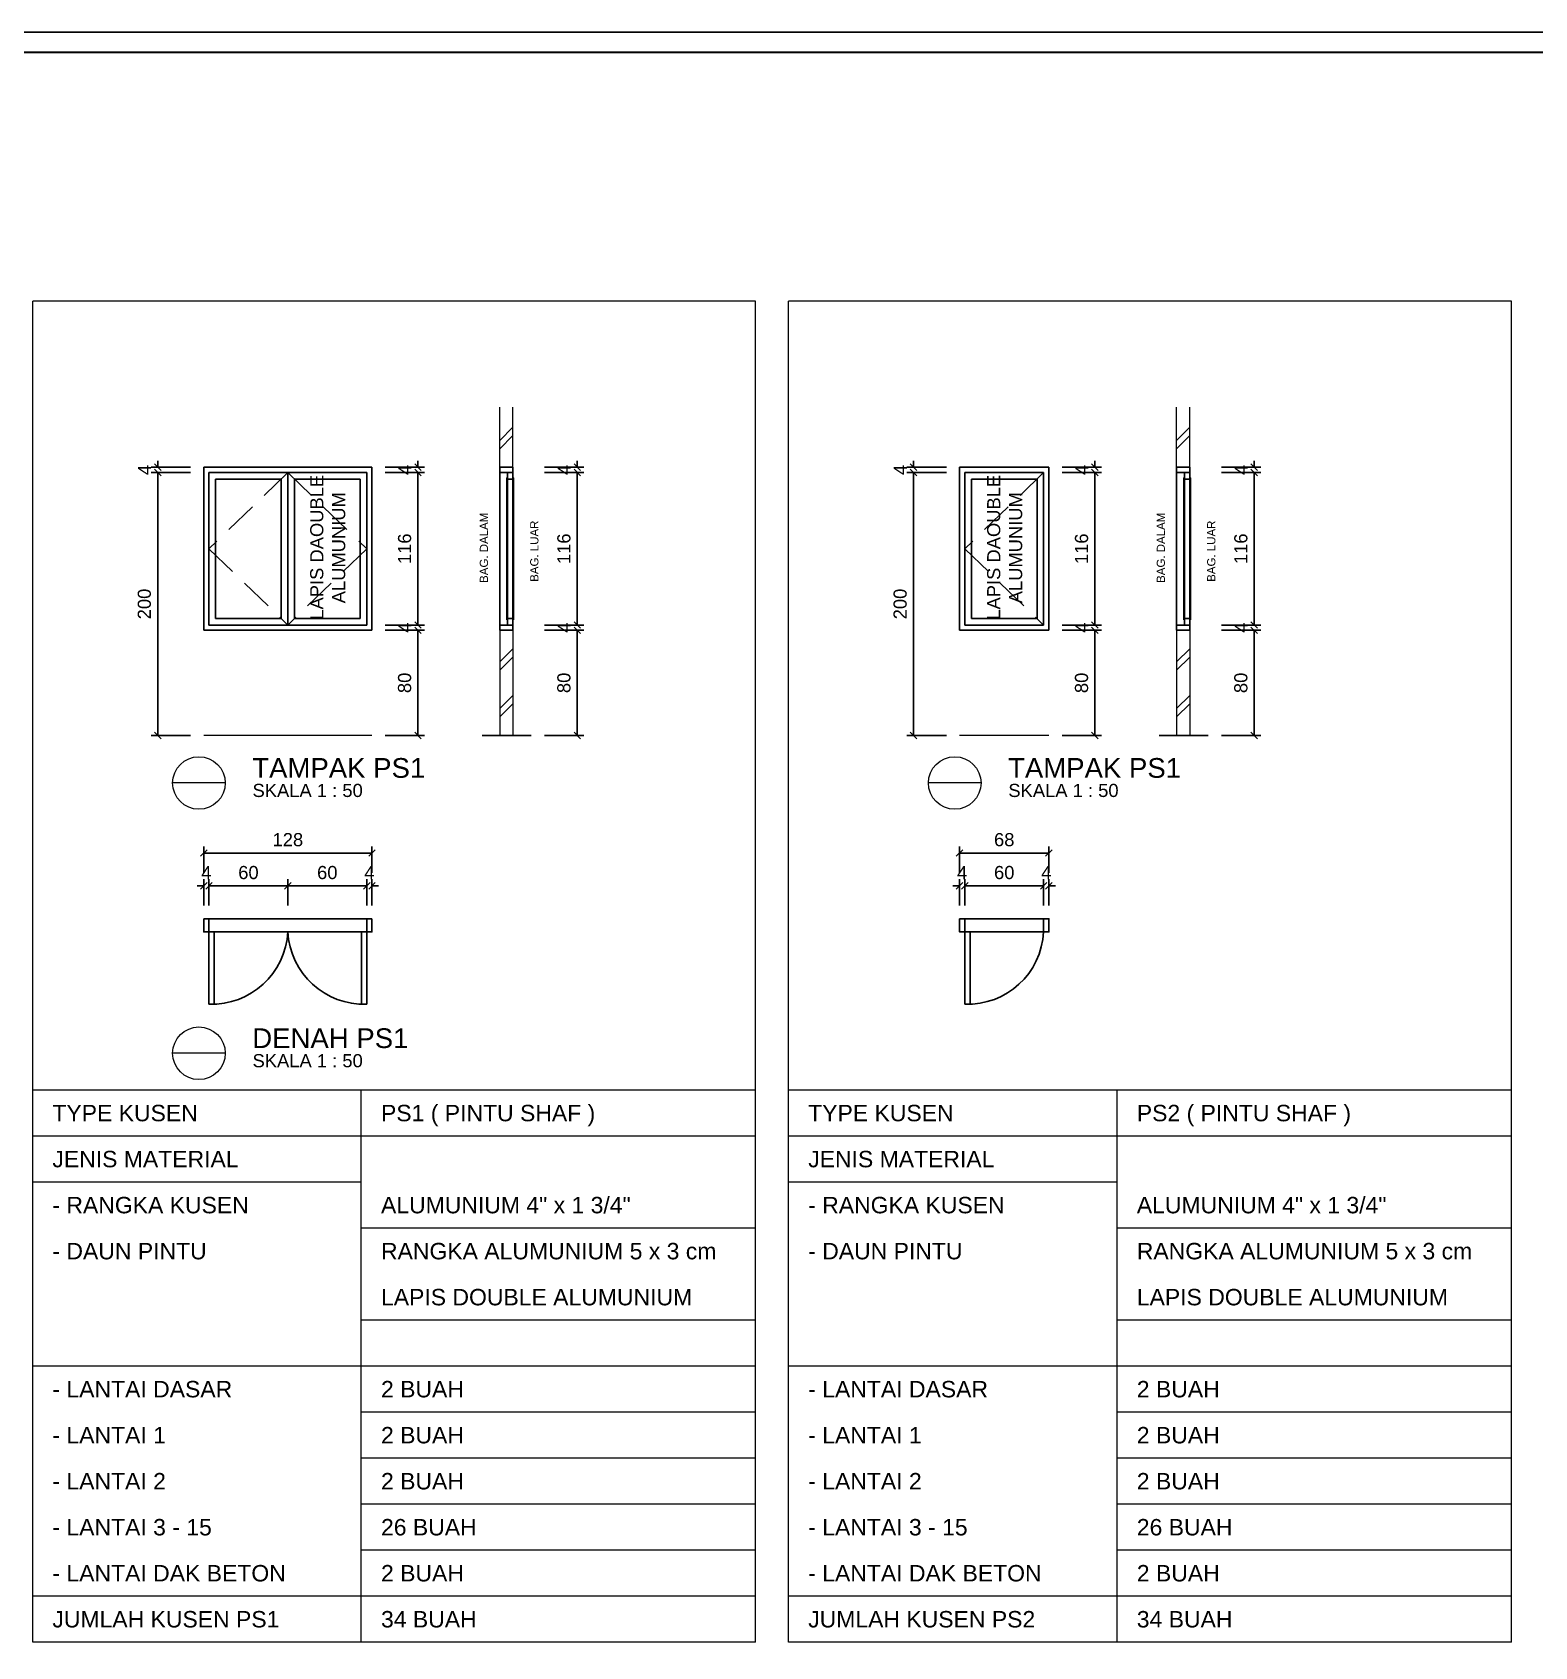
# Model space of a CAD drawing. Header units: millimetres. Extents: x -108 to 357, y -17 to 192.
# Drawn here: x 256.95 to 279.81, y 47.57 to 72.13 of the extents above; entities that cross this region are included whole.
import ezdxf
from ezdxf.enums import TextEntityAlignment as Align

# ---------------------------------------------------------------- set-up
doc = ezdxf.new("R2010")
doc.units = ezdxf.units.MM
doc.linetypes.add('HIDDEN', pattern=[0.375, 0.25, -0.125])
doc.layers.get('defpoints').update_dxf_attribs({"color": 1})
for name, color, linetype, lineweight in [('ars', 11, 'Continuous', 0), ('KOP', 7, 'Continuous', 20), ('KOP GARIS', 1, 'Continuous', 30), ('lan', 7, 'Continuous', 15), ('NOT', 7, 'Continuous', 20), ('tem', 5, 'Continuous', 20), ('u', 6, 'Continuous', 20)]:
    doc.layers.add(name, color=color, linetype=linetype, lineweight=lineweight)
doc.layers.add('Kusen', color=30, linetype='Continuous')
doc.styles.add('BOLD', font='arial.ttf')
doc.styles.get("Standard").update_dxf_attribs({"font": 'arial.ttf'})
doc.dimstyles.new('SK-50', dxfattribs={"dimscale": 0, "dimtxt": 0.2, "dimasz": 0.1, "dimexe": 0.1, "dimexo": 0, "dimgap": 0.1, "dimtad": 1, "dimdec": 0, "dimlfac": 50, "dimzin": 0, "dimdsep": 46, "dimtxsty": 'Standard', "dimblk": 'OBLIQUE', "dimcen": 0.09, "dimclrd": 256, "dimclre": 256, "dimclrt": 256, "dimadec": 0, "dimazin": 0, "dimtfac": 1, "dimtdec": 0, "dimtofl": 0, "dimtmove": 0, "dimatfit": 3, "dimldrblk": 'OBLIQUE', "dimfxl": 0, "dimtolj": 1, "dimtzin": 0, "dimarcsym": 0})

# ---------------------------------------------------------------- blocks, each defined once
blk = doc.blocks.new('_Oblique')
at = {"color": 0, "linetype": 'ByBlock', "lineweight": -2}
blk.add_line((-0.5, -0.5), (0.5, 0.5), dxfattribs=at)
blk = doc.blocks.new('*D589')
at = {"layer": 'defpoints', "color": 0}
for p in [(259.637, 59.141), (259.557, 58.841), (259.637, 58.841)]:
    blk.add_point(p, dxfattribs=at)
at = {"layer": 'u', "lineweight": -2}
for p, q in [((259.557, 58.841), (259.557, 59.241)), ((259.637, 58.841), (259.637, 59.241)), ((259.557, 59.141), (259.457, 59.141)), ((259.637, 59.141), (259.737, 59.141))]:
    blk.add_line(p, q, dxfattribs=at)
at = {"layer": 'u', "lineweight": -2, "xscale": 0.1, "yscale": 0.1, "zscale": 0.1}
blk.add_blockref('_Oblique', (259.557, 59.141), dxfattribs=at)
at = {"layer": 'u', "lineweight": -2, "xscale": 0.1, "yscale": 0.1, "zscale": 0.1, "rotation": 180}
blk.add_blockref('_Oblique', (259.637, 59.141), dxfattribs=at)
at = {"layer": 'u', "insert": (259.597, 59.341), "char_height": 0.2, "attachment_point": 5}
blk.add_mtext('\\A1;4', dxfattribs=at)
blk = doc.blocks.new('*D265')
at = {"layer": 'defpoints', "color": 0, "transparency": 16777216}
for p in [(262.117, 59.641), (259.557, 59.341), (262.117, 59.341)]:
    blk.add_point(p, dxfattribs=at)
at = {"layer": 'u', "lineweight": -2, "transparency": 16777216}
for p, q in [((259.557, 59.341), (259.557, 59.741)), ((262.117, 59.341), (262.117, 59.741)), ((259.557, 59.641), (262.117, 59.641))]:
    blk.add_line(p, q, dxfattribs=at)
at = {"layer": 'u', "lineweight": -2, "transparency": 16777216, "xscale": 0.1, "yscale": 0.1, "zscale": 0.1, "rotation": 180}
blk.add_blockref('_Oblique', (259.557, 59.641), dxfattribs=at)
at = {"layer": 'u', "lineweight": -2, "transparency": 16777216, "xscale": 0.1, "yscale": 0.1, "zscale": 0.1}
blk.add_blockref('_Oblique', (262.117, 59.641), dxfattribs=at)
at = {"layer": 'u', "transparency": 16777216, "insert": (260.837, 59.843), "char_height": 0.2, "attachment_point": 5}
blk.add_mtext('\\A1;128', dxfattribs=at)
blk = doc.blocks.new('*D266')
at = {"layer": 'defpoints', "color": 0, "transparency": 16777216}
for p in [(260.837, 59.141), (259.637, 58.841), (260.837, 58.841)]:
    blk.add_point(p, dxfattribs=at)
at = {"layer": 'u', "lineweight": -2, "transparency": 16777216}
for p, q in [((259.637, 58.841), (259.637, 59.241)), ((260.837, 58.841), (260.837, 59.241)), ((259.637, 59.141), (260.837, 59.141))]:
    blk.add_line(p, q, dxfattribs=at)
at = {"layer": 'u', "lineweight": -2, "transparency": 16777216, "xscale": 0.1, "yscale": 0.1, "zscale": 0.1, "rotation": 180}
blk.add_blockref('_Oblique', (259.637, 59.141), dxfattribs=at)
at = {"layer": 'u', "lineweight": -2, "transparency": 16777216, "xscale": 0.1, "yscale": 0.1, "zscale": 0.1}
blk.add_blockref('_Oblique', (260.837, 59.141), dxfattribs=at)
at = {"layer": 'u', "transparency": 16777216, "insert": (260.237, 59.343), "char_height": 0.2, "attachment_point": 5}
blk.add_mtext('\\A1;60', dxfattribs=at)
blk = doc.blocks.new('*D590')
at = {"layer": 'defpoints', "color": 0}
for p in [(262.117, 59.141), (262.037, 58.841), (262.117, 58.841)]:
    blk.add_point(p, dxfattribs=at)
at = {"layer": 'u', "lineweight": -2}
for p, q in [((262.037, 58.841), (262.037, 59.241)), ((262.117, 58.841), (262.117, 59.241)), ((262.037, 59.141), (261.937, 59.141)), ((262.117, 59.141), (262.217, 59.141))]:
    blk.add_line(p, q, dxfattribs=at)
at = {"layer": 'u', "lineweight": -2, "xscale": 0.1, "yscale": 0.1, "zscale": 0.1}
blk.add_blockref('_Oblique', (262.037, 59.141), dxfattribs=at)
at = {"layer": 'u', "lineweight": -2, "xscale": 0.1, "yscale": 0.1, "zscale": 0.1, "rotation": 180}
blk.add_blockref('_Oblique', (262.117, 59.141), dxfattribs=at)
at = {"layer": 'u', "insert": (262.077, 59.341), "char_height": 0.2, "attachment_point": 5}
blk.add_mtext('\\A1;4', dxfattribs=at)
blk = doc.blocks.new('*D269')
at = {"layer": 'defpoints', "color": 0, "transparency": 16777216}
for p in [(262.037, 59.141), (260.837, 58.841), (262.037, 58.841)]:
    blk.add_point(p, dxfattribs=at)
at = {"layer": 'u', "lineweight": -2, "transparency": 16777216}
for p, q in [((260.837, 58.841), (260.837, 59.241)), ((262.037, 58.841), (262.037, 59.241)), ((260.837, 59.141), (262.037, 59.141))]:
    blk.add_line(p, q, dxfattribs=at)
at = {"layer": 'u', "lineweight": -2, "transparency": 16777216, "xscale": 0.1, "yscale": 0.1, "zscale": 0.1, "rotation": 180}
blk.add_blockref('_Oblique', (260.837, 59.141), dxfattribs=at)
at = {"layer": 'u', "lineweight": -2, "transparency": 16777216, "xscale": 0.1, "yscale": 0.1, "zscale": 0.1}
blk.add_blockref('_Oblique', (262.037, 59.141), dxfattribs=at)
at = {"layer": 'u', "transparency": 16777216, "insert": (261.437, 59.343), "char_height": 0.2, "attachment_point": 5}
blk.add_mtext('\\A1;60', dxfattribs=at)
blk = doc.blocks.new('Ndtpd')
blk.add_line((0.747, 0), (-0.747, 0))
blk.add_circle((0, 0), 0.747)
at = {"flags": 4}
for tag, height, p in [('NO', 0.5, (0, 0.148)), ('NOLBR', 0.3, (0, -0.398))]:
    blk.add_attdef(tag, text='', height=height, dxfattribs=at).set_placement(p, align=Align.CENTER)
for tag, p, height in [('NDTPD', (1.516, 0.148), 0.5), ('SKALA', (1.523, -0.398), 0.3)]:
    blk.add_attdef(tag, p, '', height=height, dxfattribs=at)
blk = doc.blocks.new('*D591')
at = {"layer": 'defpoints', "color": 0}
for p in [(262.317, 63.029), (262.317, 61.429), (262.817, 61.429)]:
    blk.add_point(p, dxfattribs=at)
at = {"layer": 'u', "lineweight": -2}
for p, q in [((262.317, 63.029), (262.917, 63.029)), ((262.817, 63.029), (262.817, 61.429)), ((262.317, 61.429), (262.917, 61.429))]:
    blk.add_line(p, q, dxfattribs=at)
at = {"layer": 'u', "lineweight": -2, "xscale": 0.1, "yscale": 0.1, "zscale": 0.1}
for p, rotation in [((262.817, 63.029), 90), ((262.817, 61.429), 270)]:
    blk.add_blockref('_Oblique', p, dxfattribs=dict(at, rotation=rotation))
at = {"layer": 'u', "insert": (262.614, 62.229), "char_height": 0.2, "attachment_point": 5, "rotation": 90}
blk.add_mtext('\\A1;80', dxfattribs=at)
blk = doc.blocks.new('*D592')
at = {"layer": 'defpoints', "color": 0}
for p in [(259.357, 65.429), (258.857, 61.429), (259.357, 61.429)]:
    blk.add_point(p, dxfattribs=at)
at = {"layer": 'u', "lineweight": -2}
for p, q in [((259.357, 65.429), (258.757, 65.429)), ((258.857, 65.429), (258.857, 61.429)), ((259.357, 61.429), (258.757, 61.429))]:
    blk.add_line(p, q, dxfattribs=at)
at = {"layer": 'u', "lineweight": -2, "xscale": 0.1, "yscale": 0.1, "zscale": 0.1}
for p, rotation in [((258.857, 65.429), 90), ((258.857, 61.429), 270)]:
    blk.add_blockref('_Oblique', p, dxfattribs=dict(at, rotation=rotation))
at = {"layer": 'u', "insert": (258.654, 63.429), "char_height": 0.2, "attachment_point": 5, "rotation": 90}
blk.add_mtext('\\A1;200', dxfattribs=at)
blk = doc.blocks.new('*D593')
at = {"layer": 'defpoints', "color": 0}
for p in [(258.857, 65.429), (259.357, 65.509), (259.357, 65.429)]:
    blk.add_point(p, dxfattribs=at)
at = {"layer": 'u', "lineweight": -2}
for p, q in [((258.857, 65.509), (258.857, 65.609)), ((259.357, 65.509), (258.757, 65.509)), ((259.357, 65.429), (258.757, 65.429)), ((258.857, 65.429), (258.857, 65.329))]:
    blk.add_line(p, q, dxfattribs=at)
at = {"layer": 'u', "lineweight": -2, "xscale": 0.1, "yscale": 0.1, "zscale": 0.1}
for p, rotation in [((258.857, 65.509), 270), ((258.857, 65.429), 90)]:
    blk.add_blockref('_Oblique', p, dxfattribs=dict(at, rotation=rotation))
at = {"layer": 'u', "insert": (258.657, 65.469), "char_height": 0.2, "attachment_point": 5, "rotation": 90}
blk.add_mtext('\\A1;4', dxfattribs=at)
blk = doc.blocks.new('*D594')
at = {"layer": 'defpoints', "color": 0}
for p in [(262.317, 65.429), (262.317, 63.109), (262.817, 63.109)]:
    blk.add_point(p, dxfattribs=at)
at = {"layer": 'u', "lineweight": -2}
for p, q in [((262.317, 65.429), (262.917, 65.429)), ((262.817, 65.429), (262.817, 63.109)), ((262.317, 63.109), (262.917, 63.109))]:
    blk.add_line(p, q, dxfattribs=at)
at = {"layer": 'u', "lineweight": -2, "xscale": 0.1, "yscale": 0.1, "zscale": 0.1}
for p, rotation in [((262.817, 65.429), 90), ((262.817, 63.109), 270)]:
    blk.add_blockref('_Oblique', p, dxfattribs=dict(at, rotation=rotation))
at = {"layer": 'u', "insert": (262.614, 64.269), "char_height": 0.2, "attachment_point": 5, "rotation": 90}
blk.add_mtext('\\A1;116', dxfattribs=at)
blk = doc.blocks.new('*D595')
at = {"layer": 'defpoints', "color": 0}
for p in [(262.317, 65.509), (262.317, 65.429), (262.817, 65.429)]:
    blk.add_point(p, dxfattribs=at)
at = {"layer": 'u', "lineweight": -2}
for p, q in [((262.817, 65.509), (262.817, 65.609)), ((262.317, 65.509), (262.917, 65.509)), ((262.317, 65.429), (262.917, 65.429)), ((262.817, 65.429), (262.817, 65.329))]:
    blk.add_line(p, q, dxfattribs=at)
at = {"layer": 'u', "lineweight": -2, "xscale": 0.1, "yscale": 0.1, "zscale": 0.1}
for p, rotation in [((262.817, 65.509), 270), ((262.817, 65.429), 90)]:
    blk.add_blockref('_Oblique', p, dxfattribs=dict(at, rotation=rotation))
at = {"layer": 'u', "insert": (262.617, 65.469), "char_height": 0.2, "attachment_point": 5, "rotation": 90}
blk.add_mtext('\\A1;4', dxfattribs=at)
blk = doc.blocks.new('*D596')
at = {"layer": 'defpoints', "color": 0}
for p in [(262.317, 63.109), (262.317, 63.029), (262.817, 63.029)]:
    blk.add_point(p, dxfattribs=at)
at = {"layer": 'u', "lineweight": -2}
for p, q in [((262.817, 63.109), (262.817, 63.209)), ((262.317, 63.109), (262.917, 63.109)), ((262.317, 63.029), (262.917, 63.029)), ((262.817, 63.029), (262.817, 62.929))]:
    blk.add_line(p, q, dxfattribs=at)
at = {"layer": 'u', "lineweight": -2, "xscale": 0.1, "yscale": 0.1, "zscale": 0.1}
for p, rotation in [((262.817, 63.109), 270), ((262.817, 63.029), 90)]:
    blk.add_blockref('_Oblique', p, dxfattribs=dict(at, rotation=rotation))
at = {"layer": 'u', "insert": (262.617, 63.069), "char_height": 0.2, "attachment_point": 5, "rotation": 90}
blk.add_mtext('\\A1;4', dxfattribs=at)
blk = doc.blocks.new('*D597')
at = {"layer": 'defpoints', "color": 0}
for p in [(264.741, 63.029), (264.741, 61.429), (265.241, 61.429)]:
    blk.add_point(p, dxfattribs=at)
at = {"layer": 'u', "lineweight": -2}
for p, q in [((264.741, 63.029), (265.341, 63.029)), ((265.241, 63.029), (265.241, 61.429)), ((264.741, 61.429), (265.341, 61.429))]:
    blk.add_line(p, q, dxfattribs=at)
at = {"layer": 'u', "lineweight": -2, "xscale": 0.1, "yscale": 0.1, "zscale": 0.1}
for p, rotation in [((265.241, 63.029), 90), ((265.241, 61.429), 270)]:
    blk.add_blockref('_Oblique', p, dxfattribs=dict(at, rotation=rotation))
at = {"layer": 'u', "insert": (265.038, 62.229), "char_height": 0.2, "attachment_point": 5, "rotation": 90}
blk.add_mtext('\\A1;80', dxfattribs=at)
blk = doc.blocks.new('*D598')
at = {"layer": 'defpoints', "color": 0}
for p in [(264.741, 65.429), (264.741, 63.109), (265.241, 63.109)]:
    blk.add_point(p, dxfattribs=at)
at = {"layer": 'u', "lineweight": -2}
for p, q in [((264.741, 65.429), (265.341, 65.429)), ((265.241, 65.429), (265.241, 63.109)), ((264.741, 63.109), (265.341, 63.109))]:
    blk.add_line(p, q, dxfattribs=at)
at = {"layer": 'u', "lineweight": -2, "xscale": 0.1, "yscale": 0.1, "zscale": 0.1}
for p, rotation in [((265.241, 65.429), 90), ((265.241, 63.109), 270)]:
    blk.add_blockref('_Oblique', p, dxfattribs=dict(at, rotation=rotation))
at = {"layer": 'u', "insert": (265.038, 64.269), "char_height": 0.2, "attachment_point": 5, "rotation": 90}
blk.add_mtext('\\A1;116', dxfattribs=at)
blk = doc.blocks.new('*D599')
at = {"layer": 'defpoints', "color": 0}
for p in [(264.741, 65.509), (264.741, 65.429), (265.241, 65.429)]:
    blk.add_point(p, dxfattribs=at)
at = {"layer": 'u', "lineweight": -2}
for p, q in [((265.241, 65.509), (265.241, 65.609)), ((264.741, 65.509), (265.341, 65.509)), ((264.741, 65.429), (265.341, 65.429)), ((265.241, 65.429), (265.241, 65.329))]:
    blk.add_line(p, q, dxfattribs=at)
at = {"layer": 'u', "lineweight": -2, "xscale": 0.1, "yscale": 0.1, "zscale": 0.1}
for p, rotation in [((265.241, 65.509), 270), ((265.241, 65.429), 90)]:
    blk.add_blockref('_Oblique', p, dxfattribs=dict(at, rotation=rotation))
at = {"layer": 'u', "insert": (265.041, 65.469), "char_height": 0.2, "attachment_point": 5, "rotation": 90}
blk.add_mtext('\\A1;4', dxfattribs=at)
blk = doc.blocks.new('*D600')
at = {"layer": 'defpoints', "color": 0}
for p in [(264.741, 63.109), (264.741, 63.029), (265.241, 63.029)]:
    blk.add_point(p, dxfattribs=at)
at = {"layer": 'u', "lineweight": -2}
for p, q in [((265.241, 63.109), (265.241, 63.209)), ((264.741, 63.109), (265.341, 63.109)), ((264.741, 63.029), (265.341, 63.029)), ((265.241, 63.029), (265.241, 62.929))]:
    blk.add_line(p, q, dxfattribs=at)
at = {"layer": 'u', "lineweight": -2, "xscale": 0.1, "yscale": 0.1, "zscale": 0.1}
for p, rotation in [((265.241, 63.109), 270), ((265.241, 63.029), 90)]:
    blk.add_blockref('_Oblique', p, dxfattribs=dict(at, rotation=rotation))
at = {"layer": 'u', "insert": (265.041, 63.069), "char_height": 0.2, "attachment_point": 5, "rotation": 90}
blk.add_mtext('\\A1;4', dxfattribs=at)
blk = doc.blocks.new('*D601')
at = {"layer": 'defpoints', "color": 0}
for p in [(271.137, 59.141), (271.057, 58.841), (271.137, 58.841)]:
    blk.add_point(p, dxfattribs=at)
at = {"layer": 'u', "lineweight": -2}
for p, q in [((271.057, 58.841), (271.057, 59.241)), ((271.137, 58.841), (271.137, 59.241)), ((271.057, 59.141), (270.957, 59.141)), ((271.137, 59.141), (271.237, 59.141))]:
    blk.add_line(p, q, dxfattribs=at)
at = {"layer": 'u', "lineweight": -2, "xscale": 0.1, "yscale": 0.1, "zscale": 0.1}
blk.add_blockref('_Oblique', (271.057, 59.141), dxfattribs=at)
at = {"layer": 'u', "lineweight": -2, "xscale": 0.1, "yscale": 0.1, "zscale": 0.1, "rotation": 180}
blk.add_blockref('_Oblique', (271.137, 59.141), dxfattribs=at)
at = {"layer": 'u', "insert": (271.097, 59.341), "char_height": 0.2, "attachment_point": 5}
blk.add_mtext('\\A1;4', dxfattribs=at)
blk = doc.blocks.new('*D280')
at = {"layer": 'defpoints', "color": 0, "transparency": 16777216}
for p in [(272.417, 59.641), (271.057, 59.341), (272.417, 59.341)]:
    blk.add_point(p, dxfattribs=at)
at = {"layer": 'u', "lineweight": -2, "transparency": 16777216}
for p, q in [((271.057, 59.341), (271.057, 59.741)), ((272.417, 59.341), (272.417, 59.741)), ((271.057, 59.641), (272.417, 59.641))]:
    blk.add_line(p, q, dxfattribs=at)
at = {"layer": 'u', "lineweight": -2, "transparency": 16777216, "xscale": 0.1, "yscale": 0.1, "zscale": 0.1, "rotation": 180}
blk.add_blockref('_Oblique', (271.057, 59.641), dxfattribs=at)
at = {"layer": 'u', "lineweight": -2, "transparency": 16777216, "xscale": 0.1, "yscale": 0.1, "zscale": 0.1}
blk.add_blockref('_Oblique', (272.417, 59.641), dxfattribs=at)
at = {"layer": 'u', "transparency": 16777216, "insert": (271.737, 59.843), "char_height": 0.2, "attachment_point": 5}
blk.add_mtext('\\A1;68', dxfattribs=at)
blk = doc.blocks.new('*D281')
at = {"layer": 'defpoints', "color": 0, "transparency": 16777216}
for p in [(272.337, 59.141), (271.137, 58.841), (272.337, 58.841)]:
    blk.add_point(p, dxfattribs=at)
at = {"layer": 'u', "lineweight": -2, "transparency": 16777216}
for p, q in [((271.137, 58.841), (271.137, 59.241)), ((272.337, 58.841), (272.337, 59.241)), ((271.137, 59.141), (272.337, 59.141))]:
    blk.add_line(p, q, dxfattribs=at)
at = {"layer": 'u', "lineweight": -2, "transparency": 16777216, "xscale": 0.1, "yscale": 0.1, "zscale": 0.1, "rotation": 180}
blk.add_blockref('_Oblique', (271.137, 59.141), dxfattribs=at)
at = {"layer": 'u', "lineweight": -2, "transparency": 16777216, "xscale": 0.1, "yscale": 0.1, "zscale": 0.1}
blk.add_blockref('_Oblique', (272.337, 59.141), dxfattribs=at)
at = {"layer": 'u', "transparency": 16777216, "insert": (271.737, 59.343), "char_height": 0.2, "attachment_point": 5}
blk.add_mtext('\\A1;60', dxfattribs=at)
blk = doc.blocks.new('*D602')
at = {"layer": 'defpoints', "color": 0}
for p in [(272.417, 59.141), (272.337, 58.841), (272.417, 58.841)]:
    blk.add_point(p, dxfattribs=at)
at = {"layer": 'u', "lineweight": -2}
for p, q in [((272.337, 58.841), (272.337, 59.241)), ((272.417, 58.841), (272.417, 59.241)), ((272.337, 59.141), (272.237, 59.141)), ((272.417, 59.141), (272.517, 59.141))]:
    blk.add_line(p, q, dxfattribs=at)
at = {"layer": 'u', "lineweight": -2, "xscale": 0.1, "yscale": 0.1, "zscale": 0.1}
blk.add_blockref('_Oblique', (272.337, 59.141), dxfattribs=at)
at = {"layer": 'u', "lineweight": -2, "xscale": 0.1, "yscale": 0.1, "zscale": 0.1, "rotation": 180}
blk.add_blockref('_Oblique', (272.417, 59.141), dxfattribs=at)
at = {"layer": 'u', "insert": (272.377, 59.341), "char_height": 0.2, "attachment_point": 5}
blk.add_mtext('\\A1;4', dxfattribs=at)
blk = doc.blocks.new('*D603')
at = {"layer": 'defpoints', "color": 0}
for p in [(272.617, 63.029), (272.617, 61.429), (273.117, 61.429)]:
    blk.add_point(p, dxfattribs=at)
at = {"layer": 'u', "lineweight": -2}
for p, q in [((272.617, 63.029), (273.217, 63.029)), ((273.117, 63.029), (273.117, 61.429)), ((272.617, 61.429), (273.217, 61.429))]:
    blk.add_line(p, q, dxfattribs=at)
at = {"layer": 'u', "lineweight": -2, "xscale": 0.1, "yscale": 0.1, "zscale": 0.1}
for p, rotation in [((273.117, 63.029), 90), ((273.117, 61.429), 270)]:
    blk.add_blockref('_Oblique', p, dxfattribs=dict(at, rotation=rotation))
at = {"layer": 'u', "insert": (272.914, 62.229), "char_height": 0.2, "attachment_point": 5, "rotation": 90}
blk.add_mtext('\\A1;80', dxfattribs=at)
blk = doc.blocks.new('*D604')
at = {"layer": 'defpoints', "color": 0}
for p in [(270.857, 65.429), (270.357, 61.429), (270.857, 61.429)]:
    blk.add_point(p, dxfattribs=at)
at = {"layer": 'u', "lineweight": -2}
for p, q in [((270.857, 65.429), (270.257, 65.429)), ((270.357, 65.429), (270.357, 61.429)), ((270.857, 61.429), (270.257, 61.429))]:
    blk.add_line(p, q, dxfattribs=at)
at = {"layer": 'u', "lineweight": -2, "xscale": 0.1, "yscale": 0.1, "zscale": 0.1}
for p, rotation in [((270.357, 65.429), 90), ((270.357, 61.429), 270)]:
    blk.add_blockref('_Oblique', p, dxfattribs=dict(at, rotation=rotation))
at = {"layer": 'u', "insert": (270.154, 63.429), "char_height": 0.2, "attachment_point": 5, "rotation": 90}
blk.add_mtext('\\A1;200', dxfattribs=at)
blk = doc.blocks.new('*D605')
at = {"layer": 'defpoints', "color": 0}
for p in [(270.357, 65.429), (270.857, 65.509), (270.857, 65.429)]:
    blk.add_point(p, dxfattribs=at)
at = {"layer": 'u', "lineweight": -2}
for p, q in [((270.357, 65.509), (270.357, 65.609)), ((270.857, 65.509), (270.257, 65.509)), ((270.857, 65.429), (270.257, 65.429)), ((270.357, 65.429), (270.357, 65.329))]:
    blk.add_line(p, q, dxfattribs=at)
at = {"layer": 'u', "lineweight": -2, "xscale": 0.1, "yscale": 0.1, "zscale": 0.1}
for p, rotation in [((270.357, 65.509), 270), ((270.357, 65.429), 90)]:
    blk.add_blockref('_Oblique', p, dxfattribs=dict(at, rotation=rotation))
at = {"layer": 'u', "insert": (270.157, 65.469), "char_height": 0.2, "attachment_point": 5, "rotation": 90}
blk.add_mtext('\\A1;4', dxfattribs=at)
blk = doc.blocks.new('*D606')
at = {"layer": 'defpoints', "color": 0}
for p in [(272.617, 65.429), (272.617, 63.109), (273.117, 63.109)]:
    blk.add_point(p, dxfattribs=at)
at = {"layer": 'u', "lineweight": -2}
for p, q in [((272.617, 65.429), (273.217, 65.429)), ((273.117, 65.429), (273.117, 63.109)), ((272.617, 63.109), (273.217, 63.109))]:
    blk.add_line(p, q, dxfattribs=at)
at = {"layer": 'u', "lineweight": -2, "xscale": 0.1, "yscale": 0.1, "zscale": 0.1}
for p, rotation in [((273.117, 65.429), 90), ((273.117, 63.109), 270)]:
    blk.add_blockref('_Oblique', p, dxfattribs=dict(at, rotation=rotation))
at = {"layer": 'u', "insert": (272.914, 64.269), "char_height": 0.2, "attachment_point": 5, "rotation": 90}
blk.add_mtext('\\A1;116', dxfattribs=at)
blk = doc.blocks.new('*D607')
at = {"layer": 'defpoints', "color": 0}
for p in [(272.617, 65.509), (272.617, 65.429), (273.117, 65.429)]:
    blk.add_point(p, dxfattribs=at)
at = {"layer": 'u', "lineweight": -2}
for p, q in [((273.117, 65.509), (273.117, 65.609)), ((272.617, 65.509), (273.217, 65.509)), ((272.617, 65.429), (273.217, 65.429)), ((273.117, 65.429), (273.117, 65.329))]:
    blk.add_line(p, q, dxfattribs=at)
at = {"layer": 'u', "lineweight": -2, "xscale": 0.1, "yscale": 0.1, "zscale": 0.1}
for p, rotation in [((273.117, 65.509), 270), ((273.117, 65.429), 90)]:
    blk.add_blockref('_Oblique', p, dxfattribs=dict(at, rotation=rotation))
at = {"layer": 'u', "insert": (272.917, 65.469), "char_height": 0.2, "attachment_point": 5, "rotation": 90}
blk.add_mtext('\\A1;4', dxfattribs=at)
blk = doc.blocks.new('*D608')
at = {"layer": 'defpoints', "color": 0}
for p in [(272.617, 63.109), (272.617, 63.029), (273.117, 63.029)]:
    blk.add_point(p, dxfattribs=at)
at = {"layer": 'u', "lineweight": -2}
for p, q in [((273.117, 63.109), (273.117, 63.209)), ((272.617, 63.109), (273.217, 63.109)), ((272.617, 63.029), (273.217, 63.029)), ((273.117, 63.029), (273.117, 62.929))]:
    blk.add_line(p, q, dxfattribs=at)
at = {"layer": 'u', "lineweight": -2, "xscale": 0.1, "yscale": 0.1, "zscale": 0.1}
for p, rotation in [((273.117, 63.109), 270), ((273.117, 63.029), 90)]:
    blk.add_blockref('_Oblique', p, dxfattribs=dict(at, rotation=rotation))
at = {"layer": 'u', "insert": (272.917, 63.069), "char_height": 0.2, "attachment_point": 5, "rotation": 90}
blk.add_mtext('\\A1;4', dxfattribs=at)
blk = doc.blocks.new('*D609')
at = {"layer": 'defpoints', "color": 0}
for p in [(275.041, 63.029), (275.041, 61.429), (275.541, 61.429)]:
    blk.add_point(p, dxfattribs=at)
at = {"layer": 'u', "lineweight": -2}
for p, q in [((275.041, 63.029), (275.641, 63.029)), ((275.541, 63.029), (275.541, 61.429)), ((275.041, 61.429), (275.641, 61.429))]:
    blk.add_line(p, q, dxfattribs=at)
at = {"layer": 'u', "lineweight": -2, "xscale": 0.1, "yscale": 0.1, "zscale": 0.1}
for p, rotation in [((275.541, 63.029), 90), ((275.541, 61.429), 270)]:
    blk.add_blockref('_Oblique', p, dxfattribs=dict(at, rotation=rotation))
at = {"layer": 'u', "insert": (275.338, 62.229), "char_height": 0.2, "attachment_point": 5, "rotation": 90}
blk.add_mtext('\\A1;80', dxfattribs=at)
blk = doc.blocks.new('*D610')
at = {"layer": 'defpoints', "color": 0}
for p in [(275.041, 65.429), (275.041, 63.109), (275.541, 63.109)]:
    blk.add_point(p, dxfattribs=at)
at = {"layer": 'u', "lineweight": -2}
for p, q in [((275.041, 65.429), (275.641, 65.429)), ((275.541, 65.429), (275.541, 63.109)), ((275.041, 63.109), (275.641, 63.109))]:
    blk.add_line(p, q, dxfattribs=at)
at = {"layer": 'u', "lineweight": -2, "xscale": 0.1, "yscale": 0.1, "zscale": 0.1}
for p, rotation in [((275.541, 65.429), 90), ((275.541, 63.109), 270)]:
    blk.add_blockref('_Oblique', p, dxfattribs=dict(at, rotation=rotation))
at = {"layer": 'u', "insert": (275.338, 64.269), "char_height": 0.2, "attachment_point": 5, "rotation": 90}
blk.add_mtext('\\A1;116', dxfattribs=at)
blk = doc.blocks.new('*D611')
at = {"layer": 'defpoints', "color": 0}
for p in [(275.041, 65.509), (275.041, 65.429), (275.541, 65.429)]:
    blk.add_point(p, dxfattribs=at)
at = {"layer": 'u', "lineweight": -2}
for p, q in [((275.541, 65.509), (275.541, 65.609)), ((275.041, 65.509), (275.641, 65.509)), ((275.041, 65.429), (275.641, 65.429)), ((275.541, 65.429), (275.541, 65.329))]:
    blk.add_line(p, q, dxfattribs=at)
at = {"layer": 'u', "lineweight": -2, "xscale": 0.1, "yscale": 0.1, "zscale": 0.1}
for p, rotation in [((275.541, 65.509), 270), ((275.541, 65.429), 90)]:
    blk.add_blockref('_Oblique', p, dxfattribs=dict(at, rotation=rotation))
at = {"layer": 'u', "insert": (275.341, 65.469), "char_height": 0.2, "attachment_point": 5, "rotation": 90}
blk.add_mtext('\\A1;4', dxfattribs=at)
blk = doc.blocks.new('*D612')
at = {"layer": 'defpoints', "color": 0}
for p in [(275.041, 63.109), (275.041, 63.029), (275.541, 63.029)]:
    blk.add_point(p, dxfattribs=at)
at = {"layer": 'u', "lineweight": -2}
for p, q in [((275.541, 63.109), (275.541, 63.209)), ((275.041, 63.109), (275.641, 63.109)), ((275.041, 63.029), (275.641, 63.029)), ((275.541, 63.029), (275.541, 62.929))]:
    blk.add_line(p, q, dxfattribs=at)
at = {"layer": 'u', "lineweight": -2, "xscale": 0.1, "yscale": 0.1, "zscale": 0.1}
for p, rotation in [((275.541, 63.109), 270), ((275.541, 63.029), 90)]:
    blk.add_blockref('_Oblique', p, dxfattribs=dict(at, rotation=rotation))
at = {"layer": 'u', "insert": (275.341, 63.069), "char_height": 0.2, "attachment_point": 5, "rotation": 90}
blk.add_mtext('\\A1;4', dxfattribs=at)
blk = doc.blocks.new('KOP A3 DED')
blk.add_lwpolyline([(-21, 29.697), (21, 29.697), (21, 0), (-21, 0), (-21, 29.697)])
at = {"layer": 'KOP GARIS'}
blk.add_lwpolyline([(-20.8, 29.497), (20.8, 29.497), (20.8, 0.2), (-20.8, 0.2)], close=True, dxfattribs=at)
at = {"layer": 'KOP', "style": 'BOLD'}
for tag, p in [('JUDUL1', (15.945, 4.092)), ('JUDUL2', (15.945, 3.747)), ('JUDUL3', (15.945, 3.427)), ('NO', (17.215, 1.101)), ('REFF', (17.207, 0.727)), ('FILE', (17.189, 0.336))]:
    blk.add_attdef(tag, p, '', height=0.12, dxfattribs=at)
for tag, p in [('SCALE1', (18.171, 1.948)), ('DATE', (19.9, 1.757)), ('NAME', (16.363, 1.738)), ('SCALE2', (18.169, 1.733)), ('SCALE3', (18.17, 1.521))]:
    blk.add_attdef(tag, text='', height=0.12, dxfattribs=at).set_placement(p, align=Align.MIDDLE_CENTER)

msp = doc.modelspace()

# ---------------------------------------------------------------- hatches: boundary and pattern name
at = {"layer": 'ars'}
h = msp.add_hatch(dxfattribs=at)
h.set_pattern_fill('TEMBOK', color=256, scale=0.502197)
h.set_pattern_definition([(225, (274.4038, 156.38954), (0.355107, -0.355107), []), (225, (274.27823, 156.38954), (0.355107, -0.355107), [])])
h.paths.add_polyline_path([(264.25995, 66.42454), (264.05996, 66.42454), (264.05996, 65.50885), (264.25995, 65.50885)])
h = msp.add_hatch(dxfattribs=at)
h.set_pattern_fill('TEMBOK', color=256, scale=0.502197)
h.set_pattern_definition([(225, (284.7038, 156.38954), (0.355107, -0.355107), []), (225, (284.57823, 156.38954), (0.355107, -0.355107), [])])
h.paths.add_polyline_path([(274.55995, 66.42454), (274.35996, 66.42454), (274.35996, 65.50885), (274.55995, 65.50885)])
h = msp.add_hatch(dxfattribs=at)
h.set_pattern_fill('TEMBOK', color=256, scale=0.502197)
h.set_pattern_definition([(225, (274.4038, 152.30954), (0.355107, -0.355107), []), (225, (274.27823, 152.30954), (0.355107, -0.355107), [])])
h.paths.add_polyline_path([(264.25995, 63.02885), (264.05996, 63.02885), (264.05996, 61.42885), (264.25995, 61.42885)])
h = msp.add_hatch(dxfattribs=at)
h.set_pattern_fill('TEMBOK', color=256, scale=0.502197)
h.set_pattern_definition([(225, (284.7038, 152.30954), (0.355107, -0.355107), []), (225, (284.57823, 152.30954), (0.355107, -0.355107), [])])
h.paths.add_polyline_path([(274.55995, 63.02885), (274.35996, 63.02885), (274.35996, 61.42885), (274.55995, 61.42885)])

# ---------------------------------------------------------------- linework, layer by layer
for p, q in [((262.0366, 58.64107), (259.6366, 58.64107)), ((272.3366, 58.64107), (271.1366, 58.64107)), ((261.9566, 58.44107), (259.7166, 58.44107)), ((272.3366, 58.44107), (271.2166, 58.44107))]:
    msp.add_line(p, q)
at = {"layer": 'ars', "linetype": 'HIDDEN', "ltscale": 2}
for p, q in [((260.8366, 65.42885), (259.6366, 64.26885)), ((260.8366, 65.42885), (262.0366, 64.26885)), ((272.3366, 65.42885), (271.1366, 64.26885)), ((259.6366, 64.26885), (260.8366, 63.10885)), ((262.0366, 64.26885), (260.8366, 63.10885)), ((271.1366, 64.26885), (272.3366, 63.10885))]:
    msp.add_line(p, q, dxfattribs=at)
at = {"layer": 'Kusen'}
for p, q in [((259.5566, 63.02885), (259.5566, 65.50885)), ((262.1166, 65.50885), (259.5566, 65.50885)), ((259.6366, 63.10885), (259.6366, 65.42885)), ((262.0366, 65.42885), (259.6366, 65.42885)), ((259.7366, 63.20885), (259.7366, 65.32885)), ((260.7366, 65.32885), (259.7366, 65.32885)), ((260.7366, 63.20885), (260.7366, 65.32885)), ((260.8366, 63.10885), (260.8366, 65.42885)), ((261.9366, 65.32885), (260.9366, 65.32885)), ((260.9366, 63.20885), (260.9366, 65.32885)), ((261.9366, 63.20885), (261.9366, 65.32885)), ((262.0366, 63.10885), (262.0366, 65.42885)), ((262.1166, 63.02885), (262.1166, 65.50885)), ((271.0566, 63.02885), (271.0566, 65.50885)), ((272.4166, 65.50885), (271.0566, 65.50885)), ((271.1366, 63.10885), (271.1366, 65.42885)), ((272.3366, 65.42885), (271.1366, 65.42885)), ((271.2366, 63.20885), (271.2366, 65.32885)), ((272.2366, 65.32885), (271.2366, 65.32885)), ((272.2366, 63.20885), (272.2366, 65.32885)), ((272.3366, 63.10885), (272.3366, 65.42885)), ((272.4166, 63.02885), (272.4166, 65.50885)), ((260.7366, 63.20885), (259.7366, 63.20885)), ((261.9366, 63.20885), (260.9366, 63.20885)), ((272.2366, 63.20885), (271.2366, 63.20885)), ((262.1166, 63.02885), (259.5566, 63.02885)), ((262.0366, 63.10885), (259.6366, 63.10885)), ((272.4166, 63.02885), (271.0566, 63.02885)), ((272.3366, 63.10885), (271.1366, 63.10885))]:
    msp.add_line(p, q, dxfattribs=at)
at = {"layer": 'Kusen', "lineweight": -3}
for p, q in [((264.05996, 65.42885), (264.05996, 63.10885)), ((264.25996, 65.32885), (264.25996, 63.20885)), ((274.35996, 65.42885), (274.35996, 63.10885)), ((274.55996, 65.32885), (274.55996, 63.20885))]:
    msp.add_line(p, q, dxfattribs=at)
at = {"layer": 'Kusen'}
for points in [[(264.05995, 65.42885), (264.25996, 65.42885), (264.25996, 65.50885), (264.05995, 65.50885)], [(264.17996, 65.32885), (264.25996, 65.32885), (264.25996, 65.42885), (264.17996, 65.42885)], [(274.35995, 65.42885), (274.55996, 65.42885), (274.55996, 65.50885), (274.35995, 65.50885)], [(274.47996, 65.32885), (274.55996, 65.32885), (274.55996, 65.42885), (274.47996, 65.42885)], [(264.17996, 63.10885), (264.25996, 63.10885), (264.25996, 63.20885), (264.17996, 63.20885)], [(274.47996, 63.10885), (274.55996, 63.10885), (274.55996, 63.20885), (274.47996, 63.20885)], [(264.05995, 63.02885), (264.25996, 63.02885), (264.25996, 63.10885), (264.05995, 63.10885)], [(274.35995, 63.02885), (274.55996, 63.02885), (274.55996, 63.10885), (274.35995, 63.10885)], [(259.5566, 58.64107), (259.6366, 58.64107), (259.6366, 58.44107), (259.5566, 58.44107)], [(262.1166, 58.64107), (262.0366, 58.64107), (262.0366, 58.44107), (262.1166, 58.44107)], [(271.0566, 58.64107), (271.1366, 58.64107), (271.1366, 58.44107), (271.0566, 58.44107)], [(272.3366, 58.64107), (272.4166, 58.64107), (272.4166, 58.44107), (272.3366, 58.44107)], [(259.6366, 57.34107), (259.7166, 57.34107), (259.7166, 58.44107), (259.6366, 58.44107)], [(262.0366, 57.34107), (261.9566, 57.34107), (261.9566, 58.44107), (262.0366, 58.44107)], [(271.1366, 57.34107), (271.2166, 57.34107), (271.2166, 58.44107), (271.1366, 58.44107)]]:
    msp.add_lwpolyline(points, close=True, dxfattribs=at)
at = {"layer": 'Kusen', "color": 141}
for points in [[(264.16996, 63.18885), (264.16996, 65.34885), (264.17996, 65.34885), (264.17996, 63.18885)], [(264.25996, 63.18885), (264.25996, 65.34885), (264.26996, 65.34885), (264.26996, 63.18885)], [(274.46996, 63.18885), (274.46996, 65.34885), (274.47996, 65.34885), (274.47996, 63.18885)], [(274.55996, 63.18885), (274.55996, 65.34885), (274.56996, 65.34885), (274.56996, 63.18885)]]:
    msp.add_lwpolyline(points, close=True, dxfattribs=at)
at = {"layer": 'Kusen'}
for centre, start, end in [((259.6766, 58.50198), 268.026611, 356.994283), ((261.9966, 58.50198), 183.005717, 271.973389), ((271.1766, 58.50198), 268.026611, 356.994283)]:
    msp.add_arc(centre, 1.1616, start, end, dxfattribs=at)
at = {"layer": 'lan'}
for p, q in [((267.95435, 68.03506), (256.95435, 68.03506)), ((256.95435, 47.63506), (256.95435, 68.03506)), ((267.95435, 47.63506), (267.95435, 68.03506)), ((279.45435, 68.03506), (268.45435, 68.03506)), ((268.45435, 47.63506), (268.45435, 68.03506)), ((279.45435, 47.63506), (279.45435, 68.03506)), ((267.95435, 56.03506), (256.95435, 56.03506)), ((261.95435, 47.63506), (261.95435, 56.03506)), ((279.45435, 56.03506), (268.45435, 56.03506)), ((273.45435, 47.63506), (273.45435, 56.03506)), ((267.95435, 55.33506), (256.95435, 55.33506)), ((279.45435, 55.33506), (268.45435, 55.33506)), ((261.95435, 54.63506), (256.95435, 54.63506)), ((273.45435, 54.63506), (268.45435, 54.63506)), ((267.95435, 53.93506), (261.95435, 53.93506)), ((279.45435, 53.93506), (273.45435, 53.93506)), ((267.95435, 52.53506), (261.95435, 52.53506)), ((279.45435, 52.53506), (273.45435, 52.53506)), ((267.95435, 51.83506), (256.95435, 51.83506)), ((279.45435, 51.83506), (268.45435, 51.83506)), ((267.95435, 51.13506), (261.95435, 51.13506)), ((279.45435, 51.13506), (273.45435, 51.13506)), ((267.95435, 50.43506), (261.95435, 50.43506)), ((279.45435, 50.43506), (273.45435, 50.43506)), ((267.95435, 49.73506), (261.95435, 49.73506)), ((279.45435, 49.73506), (273.45435, 49.73506)), ((267.95435, 49.03506), (261.95435, 49.03506)), ((279.45435, 49.03506), (273.45435, 49.03506)), ((267.95435, 48.33506), (256.95435, 48.33506)), ((279.45435, 48.33506), (268.45435, 48.33506)), ((267.95435, 47.63506), (256.95435, 47.63506)), ((279.45435, 47.63506), (268.45435, 47.63506))]:
    msp.add_line(p, q, dxfattribs=at)
at = {"layer": 'lan', "linetype": 'Continuous', "ltscale": 2}
for p, q in [((262.1166, 61.42885), (259.5566, 61.42885)), ((272.4166, 61.42885), (271.0566, 61.42885))]:
    msp.add_line(p, q, dxfattribs=at)
at = {"layer": 'lan', "lineweight": -3}
for p, q in [((263.79601, 61.42885), (264.54059, 61.42885)), ((274.09601, 61.42885), (274.84059, 61.42885))]:
    msp.add_line(p, q, dxfattribs=at)
at = {"layer": 'tem'}
for p, q in [((264.05995, 65.50885), (264.05995, 66.42454)), ((264.25995, 65.50885), (264.25995, 66.42454)), ((274.35995, 65.50885), (274.35995, 66.42454)), ((274.55995, 65.50885), (274.55995, 66.42454)), ((264.05995, 63.02885), (264.05995, 61.42885)), ((264.25996, 63.02885), (264.25996, 61.42885)), ((274.35995, 63.02885), (274.35995, 61.42885)), ((274.55996, 63.02885), (274.55996, 61.42885))]:
    msp.add_line(p, q, dxfattribs=at)

# ---------------------------------------------------------------- block references
at = {"xscale": 1.5, "yscale": 1.5, "zscale": 1.5}
msp.add_blockref('KOP A3 DED', (262.13958, 27.58074), dxfattribs=at)
at = {"layer": 'NOT'}
ref = msp.add_blockref('Ndtpd', (259.48394, 60.70625), dxfattribs=dict(at, xscale=0.5354752342704153, yscale=0.5354752342704153, zscale=0.5354752342704153))
ref.add_attrib('NDTPD', 'TAMPAK PS1', (260.29573, 60.78527), dxfattribs={"layer": '0', "height": 0.3, "flags": 4})
ref.add_attrib('SKALA', 'SKALA 1 : 50', (260.2996, 60.49293), dxfattribs={"layer": '0', "height": 0.2, "flags": 4})
ref = msp.add_blockref('Ndtpd', (270.98394, 60.70625), dxfattribs=dict(at, xscale=0.5354752342704153, yscale=0.5354752342704153, zscale=0.5354752342704153))
ref.add_attrib('NDTPD', 'TAMPAK PS1', (271.79573, 60.78527), dxfattribs={"layer": '0', "height": 0.3, "flags": 4})
ref.add_attrib('SKALA', 'SKALA 1 : 50', (271.7996, 60.49293), dxfattribs={"layer": '0', "height": 0.2, "flags": 4})
ref = msp.add_blockref('Ndtpd', (259.48394, 56.59509), dxfattribs=dict(at, xscale=0.5354752342704153, yscale=0.5354752342704153, zscale=0.5354752342704153))
ref.add_attrib('NDTPD', 'DENAH PS1', (260.29573, 56.67411), dxfattribs={"layer": '0', "height": 0.3, "flags": 4})
ref.add_attrib('SKALA', 'SKALA 1 : 50', (260.2996, 56.38178), dxfattribs={"layer": '0', "height": 0.2, "flags": 4})

# ---------------------------------------------------------------- texts
for s, p in [('TYPE KUSEN', (257.25435, 55.56006)), ('PS1 ( PINTU SHAF )', (262.25435, 55.56006)), ('TYPE KUSEN', (268.75435, 55.56006)), ('PS2 ( PINTU SHAF )', (273.75435, 55.56006)), ('JENIS MATERIAL', (257.25435, 54.86006)), ('JENIS MATERIAL', (268.75435, 54.86006)), ('- RANGKA KUSEN', (257.25435, 54.16006)), ('ALUMUNIUM 4" x 1 3/4"', (262.25435, 54.16006)), ('- RANGKA KUSEN', (268.75435, 54.16006)), ('ALUMUNIUM 4" x 1 3/4"', (273.75435, 54.16006)), ('- DAUN PINTU', (257.25435, 53.46006)), ('RANGKA ALUMUNIUM 5 x 3 cm', (262.25435, 53.46006)), ('- DAUN PINTU', (268.75435, 53.46006)), ('RANGKA ALUMUNIUM 5 x 3 cm', (273.75435, 53.46006)), ('LAPIS DOUBLE ALUMUNIUM', (262.25435, 52.76006)), ('LAPIS DOUBLE ALUMUNIUM', (273.75435, 52.76006)), ('- LANTAI DASAR', (257.25435, 51.36006)), ('2 BUAH', (262.25435, 51.36006)), ('- LANTAI DASAR', (268.75435, 51.36006)), ('2 BUAH', (273.75435, 51.36006)), ('- LANTAI 1', (257.25435, 50.66006)), ('2 BUAH', (262.25435, 50.66006)), ('- LANTAI 1', (268.75435, 50.66006)), ('2 BUAH', (273.75435, 50.66006)), ('- LANTAI 2', (257.25435, 49.96006)), ('2 BUAH', (262.25435, 49.96006)), ('- LANTAI 2', (268.75435, 49.96006)), ('2 BUAH', (273.75435, 49.96006)), ('- LANTAI 3 - 15', (257.25435, 49.26006)), ('26 BUAH', (262.25435, 49.26006)), ('- LANTAI 3 - 15', (268.75435, 49.26006)), ('26 BUAH', (273.75435, 49.26006)), ('- LANTAI DAK BETON', (257.25435, 48.56006)), ('2 BUAH', (262.25435, 48.56006)), ('- LANTAI DAK BETON', (268.75435, 48.56006)), ('2 BUAH', (273.75435, 48.56006)), ('JUMLAH KUSEN PS1', (257.25435, 47.86006)), ('34 BUAH', (262.25435, 47.86006)), ('JUMLAH KUSEN PS2', (268.75435, 47.86006)), ('34 BUAH', (273.75435, 47.86006))]:
    msp.add_text(s, height=0.25, dxfattribs=at).set_placement(p)
at = {"layer": 'NOT', "char_height": 0.2, "attachment_point": 1, "rotation": 90}
for insert in [(261.17679, 63.14416), (271.47679, 63.14416)]:
    msp.add_mtext_dynamic_manual_height_columns('\\pi0.045563;LAPIS DAOUBLE \\P\\pi0.29495;ALUMUNIUM', width=2.2607034, gutter_width=1, heights=[0], dxfattribs=dict(at, insert=insert))
at = {"layer": 'NOT', "lineweight": -3, "char_height": 0.125, "attachment_point": 1, "rotation": 90}
for s, width, insert in [('\\pi0.013768;BAG. DALAM', 1.0689745, (263.75716, 63.73667)), ('\\pi0.030032;BAG. LUAR', 0.9766748, (264.5245, 63.73667)), ('\\pi0.013768;BAG. DALAM', 1.0689745, (274.05716, 63.73667)), ('\\pi0.030032;BAG. LUAR', 0.9766748, (274.8245, 63.73667))]:
    msp.add_mtext_dynamic_manual_height_columns(s, width=width, gutter_width=1, heights=[0], dxfattribs=dict(at, insert=insert))

# ---------------------------------------------------------------- dimensions: what is measured, and where the dimension line sits
at = {"layer": 'u'}
for base, p1, p2, picture, middle in [((258.8566, 65.42885), (259.3566, 65.50885), (259.3566, 65.42885), '*D593', (258.8566, 65.46885)), ((262.8166, 65.42885), (262.3166, 65.50885), (262.3166, 65.42885), '*D595', (262.8166, 65.46885)), ((265.24059, 65.42885), (264.74059, 65.50885), (264.74059, 65.42885), '*D599', (265.24059, 65.46885)), ((270.3566, 65.42885), (270.8566, 65.50885), (270.8566, 65.42885), '*D605', (270.3566, 65.46885)), ((273.1166, 65.42885), (272.6166, 65.50885), (272.6166, 65.42885), '*D607', (273.1166, 65.46885)), ((275.54059, 65.42885), (275.04059, 65.50885), (275.04059, 65.42885), '*D611', (275.54059, 65.46885)), ((258.8566, 61.42885), (259.3566, 65.42885), (259.3566, 61.42885), '*D592', (258.8566, 63.42885)), ((262.8166, 63.10885), (262.3166, 65.42885), (262.3166, 63.10885), '*D594', (262.8166, 64.26885)), ((265.24059, 63.10885), (264.74059, 65.42885), (264.74059, 63.10885), '*D598', (265.24059, 64.26885)), ((270.3566, 61.42885), (270.8566, 65.42885), (270.8566, 61.42885), '*D604', (270.3566, 63.42885)), ((273.1166, 63.10885), (272.6166, 65.42885), (272.6166, 63.10885), '*D606', (273.1166, 64.26885)), ((275.54059, 63.10885), (275.04059, 65.42885), (275.04059, 63.10885), '*D610', (275.54059, 64.26885)), ((262.8166, 63.02885), (262.3166, 63.10885), (262.3166, 63.02885), '*D596', (262.8166, 63.06885)), ((265.24059, 63.02885), (264.74059, 63.10885), (264.74059, 63.02885), '*D600', (265.24059, 63.06885)), ((273.1166, 63.02885), (272.6166, 63.10885), (272.6166, 63.02885), '*D608', (273.1166, 63.06885)), ((275.54059, 63.02885), (275.04059, 63.10885), (275.04059, 63.02885), '*D612', (275.54059, 63.06885)), ((262.8166, 61.42885), (262.3166, 63.02885), (262.3166, 61.42885), '*D591', (262.8166, 62.22885)), ((265.24059, 61.42885), (264.74059, 63.02885), (264.74059, 61.42885), '*D597', (265.24059, 62.22885)), ((273.1166, 61.42885), (272.6166, 63.02885), (272.6166, 61.42885), '*D603', (273.1166, 62.22885)), ((275.54059, 61.42885), (275.04059, 63.02885), (275.04059, 61.42885), '*D609', (275.54059, 62.22885))]:
    dim = msp.add_linear_dim(base=base, p1=p1, p2=p2, angle=270, dimstyle='SK-50', override={"dimscale": 1}, dxfattribs=at)
    dim.commit()
    dim.dimension.update_dxf_attribs({"geometry": picture, "text_midpoint": middle, "dimtype": 160})
for base, p1, p2, override, picture, middle in [((262.1166, 59.64107), (259.5566, 59.34107), (262.1166, 59.34107), {"dimscale": 1, "dimtxt": 0.2}, '*D265', (260.8366, 59.64107)), ((272.4166, 59.64107), (271.0566, 59.34107), (272.4166, 59.34107), {"dimscale": 1, "dimtxt": 0.2}, '*D280', (271.7366, 59.64107)), ((259.6366, 59.14107), (259.5566, 58.84107), (259.6366, 58.84107), {"dimscale": 1}, '*D589', (259.5966, 59.14107)), ((260.8366, 59.14107), (259.6366, 58.84107), (260.8366, 58.84107), {"dimscale": 1, "dimtxt": 0.2}, '*D266', (260.2366, 59.14107)), ((262.0366, 59.14107), (260.8366, 58.84107), (262.0366, 58.84107), {"dimscale": 1, "dimtxt": 0.2}, '*D269', (261.4366, 59.14107)), ((262.1166, 59.14107), (262.0366, 58.84107), (262.1166, 58.84107), {"dimscale": 1}, '*D590', (262.0766, 59.14107)), ((271.1366, 59.14107), (271.0566, 58.84107), (271.1366, 58.84107), {"dimscale": 1}, '*D601', (271.0966, 59.14107)), ((272.3366, 59.14107), (271.1366, 58.84107), (272.3366, 58.84107), {"dimscale": 1, "dimtxt": 0.2}, '*D281', (271.7366, 59.14107)), ((272.4166, 59.14107), (272.3366, 58.84107), (272.4166, 58.84107), {"dimscale": 1}, '*D602', (272.3766, 59.14107))]:
    dim = msp.add_linear_dim(base=base, p1=p1, p2=p2, dimstyle='SK-50', override=override, dxfattribs=at)
    dim.commit()
    dim.dimension.update_dxf_attribs({"geometry": picture, "text_midpoint": middle, "dimtype": 160})

doc.saveas('drawing.dxf')
